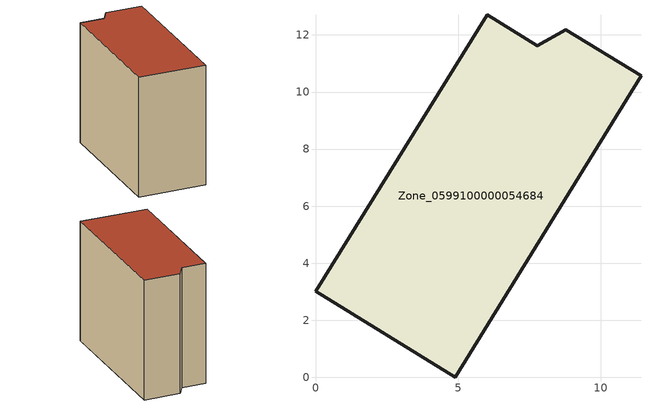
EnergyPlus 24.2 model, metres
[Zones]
Zone_0599100000054684
 floor ground (C_G): 4.9,0 0,3.01 6.02,12.71 7.77,11.63 8.77,12.18 11.41,10.57 z0
 wall outside (C_F): 8.77,12.18 7.77,11.63 6.02,12.71 0,3.01 4.9,0 11.41,10.57 8.77,12.18 z0:10.32
 roof outside (C_R): 4.9,0 11.41,10.57 8.77,12.18 7.77,11.63 6.02,12.71 0,3.01 z10.32
[BUILDING]
Pand.0599100000054684: North Axis=0; Terrain=City; Loads Convergence Tolerance Value=0.04; Temperature Convergence Tolerance Value=0.4; Solar Distribution=FullExterior; Maximum Number of Warmup Days=25; Minimum Number of Warmup Days=1
[Site:Location]
Rotterdam.The.Hague.AP_ZH_NLD Design_Conditions: Latitude=51.96; Longitude=4.45; Time Zone=1; Elevation=-4.5
[SITE:GROUNDTEMPERATURE:BUILDINGSURFACE]
18, 18, 18, 18, 18, 18, 18, 18, 18, 18, 18, 18
[MATERIAL] Thermal Absorptance=0.9; Solar Absorptance=0.7; Visible Absorptance=0.7
Name | Roughness | Thickness | Conductivity | Density | Specific Heat
G.TI.1946 | MediumSmooth | 0.15 | 1 | 540 | 1210
F.TI.1946 | Rough | 0.3 | 0.857143 | 1920 | 840
R.TI.1946 | MediumRough | 0.2 | 0.1 | 1500 | 1000
[CONSTRUCTION]
C_G: G.TI.1946
C_F: F.TI.1946
C_R: R.TI.1946
[ZONE]
Zone_0599100000054684: Type=1; Multiplier=1; Ceiling Height=Autocalculate; Volume=Autocalculate; Floor Area=autocalculate; Part of Total Floor Area=Yes
[ZONEINFILTRATION:DESIGNFLOWRATE]
Infil_Zone_0599100000054684: Zone or ZoneList or Space or SpaceList=Zone_0599100000054684; Schedule=AlwaysOn; Design Flow Rate Calculation Method=Flow/Area; Flow Rate per Floor Area=0.003; Constant Term Coefficient=1; Temperature Term Coefficient=0; Velocity Term Coefficient=0; Velocity Squared Term Coefficient=0
[HVACTEMPLATE:ZONE:IDEALLOADSAIRSYSTEM]
Zone_0599100000054684: Maximum Heating Supply Air Temperature=50; Minimum Cooling Supply Air Temperature=13; Maximum Heating Supply Air Humidity Ratio=0.0156; Minimum Cooling Supply Air Humidity Ratio=0.0077; Heating Limit=NoLimit; Cooling Limit=NoLimit; Dehumidification Control Type=ConstantSensibleHeatRatio; Cooling Sensible Heat Ratio=0.7; Dehumidification Setpoint=60; Humidification Control Type=None; Humidification Setpoint=30; Outdoor Air Method=None; Outdoor Air Flow Rate per Person=0.00944; Outdoor Air Flow Rate per Zone Floor Area=0; Outdoor Air Flow Rate per Zone=0; Demand Controlled Ventilation Type=None; Outdoor Air Economizer Type=NoEconomizer; Heat Recovery Type=None; Sensible Heat Recovery Effectiveness=0.7; Latent Heat Recovery Effectiveness=0.65
[ZONECONTROL:THERMOSTAT]
ThermostatControl_Zone_0599100000054684: Zone or ZoneList=Zone_0599100000054684; Control Type Schedule=DualSetpointControlType; Control 1=Thermostat_Zone_0599100000054684; Temperature Difference Between Cutout And Setpoint=0
[THERMOSTATSETPOINT:DUALSETPOINT]
Thermostat_Zone_0599100000054684: Heating Setpoint Temperature Schedule=HeatingSetpoint_Zone_0599100000054684; Cooling Setpoint Temperature Schedule=CoolingSetpoint_Zone_0599100000054684
[SCHEDULE:COMPACT]
HeatingSetpoint_Zone_0599100000054684: Through: 12/31, For: AllDays, Until: 24:00, 21
CoolingSetpoint_Zone_0599100000054684: Through: 12/31, For: AllDays, Until: 24:00, 24
DualSetpointControlType: Through: 12/31, For: AllDays, Until: 24:00, 4
AlwaysOn: Through: 12/31, For: AllDays, Until: 24:00, 1
